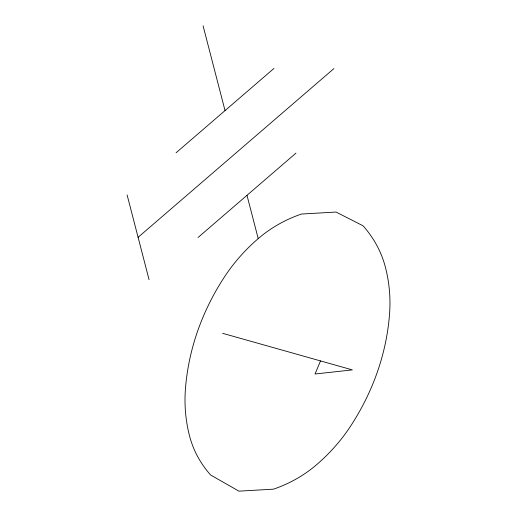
<?xml version="1.0" encoding="UTF-8"?>
<svg xmlns="http://www.w3.org/2000/svg" width="517" height="517" viewBox="0 0 517 517"><rect width="100%" height="100%" fill="white"/><g stroke="black" fill="none" stroke-linecap="round" stroke-linejoin="round"><path stroke-width="0.78" d="M320.514 360.911L315.04 373.998L352.361 369.894L222.607 333.31M176.077 152.774L274.004 68.393M138.091 237.329L333.937 68.567M198.03 237.503L295.957 153.122M203.091 25.85L225.037 110.58M246.99 195.316L258.216 238.621A187.438 163.294 -12 0 0 224.41 277.002A283.167 246.699 -12 0 0 185.429 389.068A187.438 163.294 -12 0 0 189.558 435.98A119.679 104.266 -12 0 0 210.665 475.033L238.938 491.15L273.506 489.16A119.679 104.266 -12 0 0 316.753 464.576A187.438 163.294 -12 0 0 350.552 426.195A283.167 246.699 -12 0 0 389.54 314.129A187.438 163.294 -12 0 0 385.404 267.224A127.079 110.709 -12 0 0 362.992 225.755L336.031 212.048L301.463 214.038A119.679 104.266 -12 0 0 258.216 238.621M127.117 194.961L149.07 279.691"/></g></svg>
